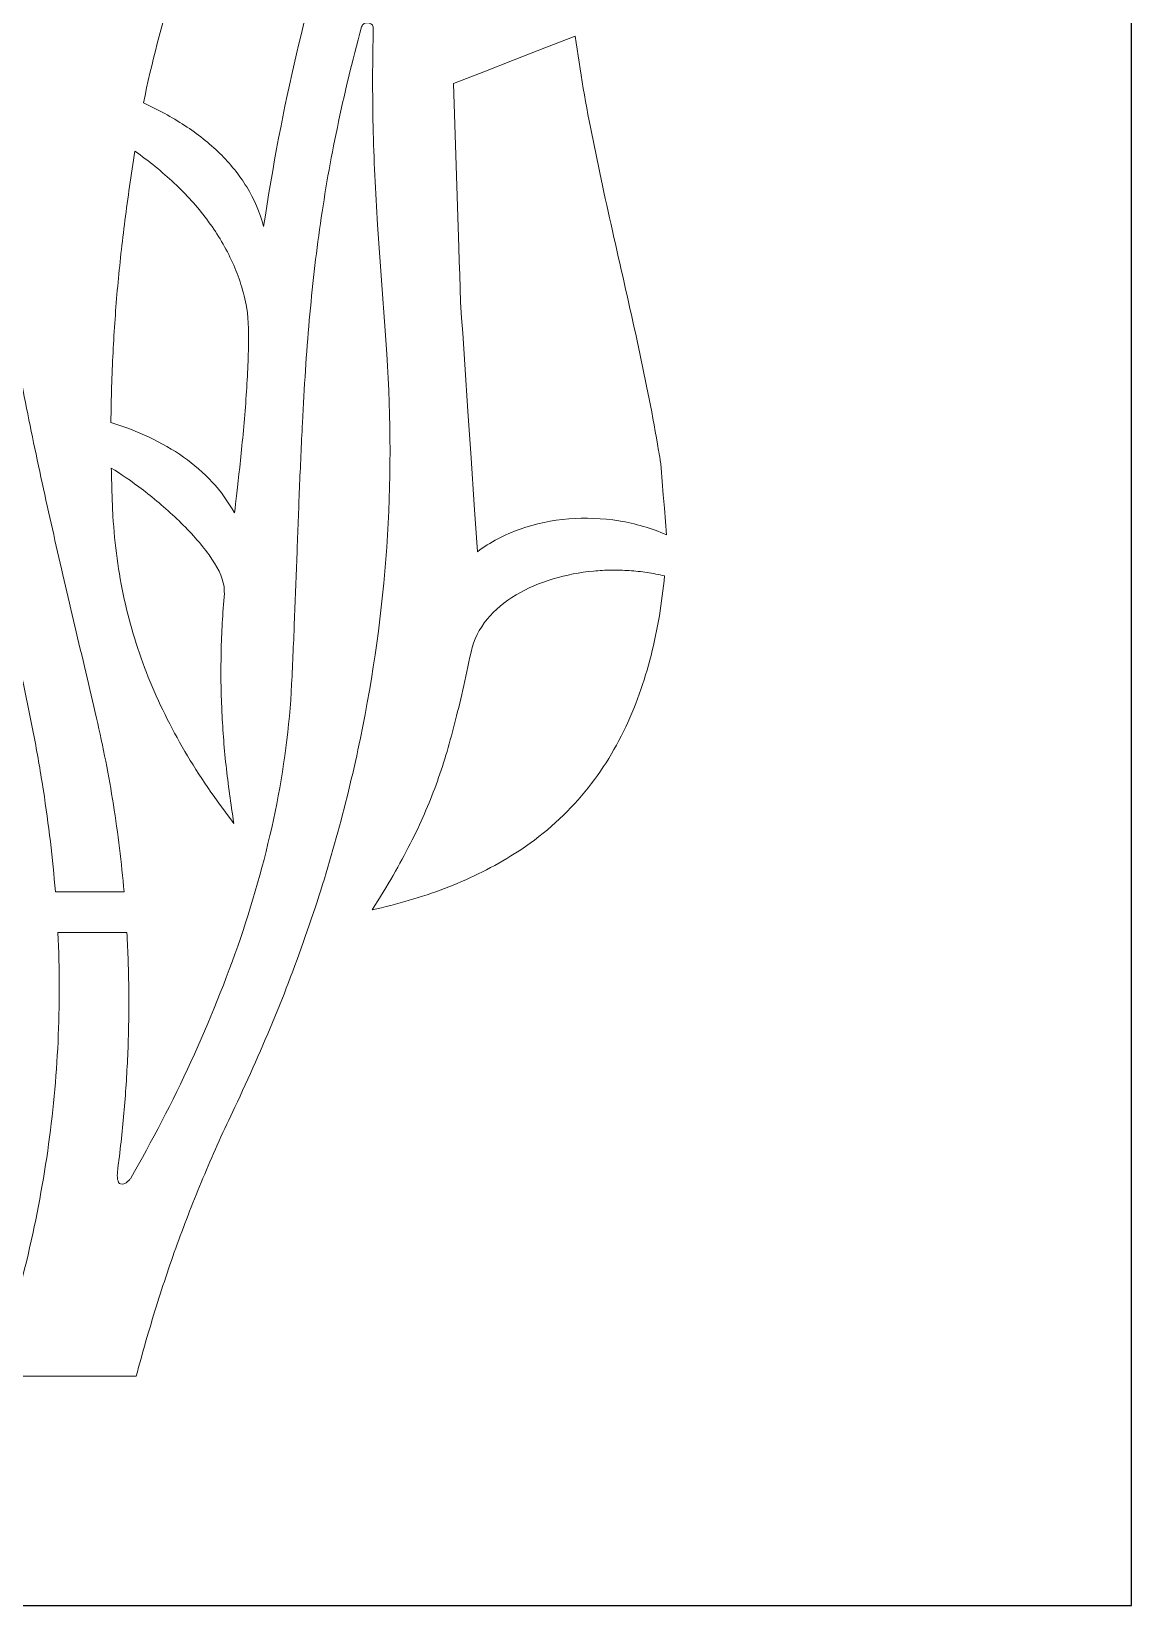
# Model space of a CAD drawing. Header units: inches. Extents: x 13 to 2107, y 1127 to 2787.
# Drawn here: x 1140.6 to 1274.8, y 1126.9 to 1319 of the extents above; entities that cross this region are included whole.
import ezdxf

# ---------------------------------------------------------------- set-up
doc = ezdxf.new("R2010")
doc.units = ezdxf.units.IN
doc.header["$MEASUREMENT"] = 0
doc.layers.add('Layer 1', color=7, linetype='Continuous')

# ---------------------------------------------------------------- blocks, each defined once
blk = doc.blocks.new('A$C7238d6d6')
at = {"layer": 'Layer 1', "lineweight": 9}
for points, knots in [([(127.95, 155.2), (129.62, 164.66), (132.12, 173.85), (135.34, 182.75), (135.34, 182.75), (138.57, 191.64), (142.52, 200.24), (147.09, 208.51), (147.09, 208.51), (151.65, 216.79), (156.82, 224.74), (162.49, 232.34), (162.49, 232.34), (168.16, 239.95), (174.32, 247.2), (180.87, 254.08), (180.87, 254.08), (178.48, 248.43), (176.59, 242.98), (175.1, 237.6), (175.1, 237.6), (173.62, 232.22), (172.53, 226.91), (171.76, 221.55), (171.76, 221.55), (170.99, 216.19), (170.53, 210.78), (170.29, 205.19), (170.29, 205.19), (170.06, 199.61), (170.04, 193.85), (170.15, 187.79), (170.15, 187.79), (170.15, 187.79), (167.74, 186.06), (167.74, 186.06), (167.74, 186.06), (167.74, 186.06), (165.33, 184.34), (165.33, 184.34), (165.33, 184.34), (165.33, 184.34), (162.91, 182.61), (162.91, 182.61), (162.91, 182.61), (162.91, 182.61), (160.5, 180.89), (160.5, 180.89), (160.5, 180.89), (160.69, 183.37), (160.91, 185.83), (161.15, 188.26), (161.15, 188.26), (161.39, 190.69), (161.65, 193.1), (161.94, 195.5), (161.94, 195.5), (162.23, 197.91), (162.54, 200.32), (162.88, 202.74), (162.88, 202.74), (163.22, 205.15), (163.59, 207.59), (163.99, 210.06), (163.99, 210.06), (163.99, 210.06), (164.27, 211.8), (164.27, 211.8), (164.27, 211.8), (164.27, 211.8), (164.55, 213.55), (164.55, 213.55), (164.55, 213.55), (164.55, 213.55), (164.83, 215.3), (164.83, 215.3), (164.83, 215.3), (164.83, 215.3), (165.12, 217.04), (165.12, 217.04), (165.12, 217.04), (165.15, 217.28), (165.07, 217.48), (164.91, 217.63), (164.91, 217.63), (164.76, 217.79), (164.53, 217.9), (164.28, 217.94), (164.28, 217.94), (164.02, 217.99), (163.74, 217.97), (163.49, 217.87), (163.49, 217.87), (163.24, 217.77), (163.01, 217.58), (162.86, 217.3), (162.86, 217.3), (159.67, 210.79), (156.9, 204.54), (154.47, 198.36), (154.47, 198.36), (152.04, 192.19), (149.95, 186.1), (148.15, 179.93), (148.15, 179.93), (146.34, 173.76), (144.82, 167.51), (143.51, 161), (143.51, 161), (142.2, 154.5), (141.11, 147.74), (140.17, 140.56), (140.17, 140.56), (139.79, 142.24), (139.21, 143.8), (138.45, 145.24), (138.45, 145.24), (137.7, 146.68), (136.77, 148.01), (135.71, 149.22), (135.71, 149.22), (134.64, 150.43), (133.44, 151.54), (132.14, 152.53), (132.14, 152.53), (130.83, 153.53), (129.43, 154.42), (127.95, 155.2)], [0, 0, 0, 0, 0.030303, 0.030303, 0.030303, 0.030303, 0.060606, 0.060606, 0.060606, 0.060606, 0.090909, 0.090909, 0.090909, 0.090909, 0.121212, 0.121212, 0.121212, 0.121212, 0.151515, 0.151515, 0.151515, 0.151515, 0.181818, 0.181818, 0.181818, 0.181818, 0.212121, 0.212121, 0.212121, 0.212121, 0.242424, 0.242424, 0.242424, 0.242424, 0.272727, 0.272727, 0.272727, 0.272727, 0.30303, 0.30303, 0.30303, 0.30303, 0.333333, 0.333333, 0.333333, 0.333333, 0.363636, 0.363636, 0.363636, 0.363636, 0.393939, 0.393939, 0.393939, 0.393939, 0.424242, 0.424242, 0.424242, 0.424242, 0.454545, 0.454545, 0.454545, 0.454545, 0.484848, 0.484848, 0.484848, 0.484848, 0.515152, 0.515152, 0.515152, 0.515152, 0.545455, 0.545455, 0.545455, 0.545455, 0.575758, 0.575758, 0.575758, 0.575758, 0.606061, 0.606061, 0.606061, 0.606061, 0.636364, 0.636364, 0.636364, 0.636364, 0.666667, 0.666667, 0.666667, 0.666667, 0.69697, 0.69697, 0.69697, 0.69697, 0.727273, 0.727273, 0.727273, 0.727273, 0.757576, 0.757576, 0.757576, 0.757576, 0.787879, 0.787879, 0.787879, 0.787879, 0.818182, 0.818182, 0.818182, 0.818182, 0.848485, 0.848485, 0.848485, 0.848485, 0.878788, 0.878788, 0.878788, 0.878788, 0.909091, 0.909091, 0.909091, 0.909091, 0.939394, 0.939394, 0.939394, 0.939394, 1, 1, 1, 1]), ([(151.33, 164.09), (151.28, 162.12), (151.26, 160.17), (151.26, 158.23), (151.26, 158.23), (151.26, 156.29), (151.27, 154.35), (151.31, 152.42), (151.31, 152.42), (151.35, 150.49), (151.41, 148.55), (151.48, 146.61), (151.48, 146.61), (151.56, 144.67), (151.65, 142.73), (151.77, 140.76), (151.77, 140.76), (151.77, 140.76), (152, 136.94), (152, 136.94), (152, 136.94), (152, 136.94), (152.23, 133.11), (152.23, 133.11), (152.23, 133.11), (152.23, 133.11), (152.46, 129.29), (152.46, 129.29), (152.46, 129.29), (152.46, 129.29), (152.69, 125.46), (152.69, 125.46), (152.69, 125.46), (153.15, 117.78), (153.14, 110.14), (152.69, 102.55), (152.69, 102.55), (152.24, 94.96), (151.34, 87.42), (150.02, 79.95), (150.02, 79.95), (148.7, 72.49), (146.96, 65.09), (144.82, 57.79), (144.82, 57.79), (142.68, 50.49), (140.14, 43.28), (137.23, 36.19), (137.23, 36.19), (136.13, 33.51), (135.12, 30.89), (134.18, 28.28), (134.18, 28.28), (133.23, 25.67), (132.36, 23.08), (131.54, 20.48), (131.54, 20.48), (130.73, 17.87), (129.97, 15.24), (129.25, 12.57), (129.25, 12.57), (128.53, 9.89), (127.86, 7.16), (127.22, 4.34), (127.22, 4.34), (127.22, 4.34), (123.59, 4.34), (123.59, 4.34), (123.59, 4.34), (123.59, 4.34), (119.97, 4.34), (119.97, 4.34), (119.97, 4.34), (119.97, 4.34), (116.35, 4.34), (116.35, 4.34), (116.35, 4.34), (116.35, 4.34), (112.73, 4.34), (112.73, 4.34), (112.73, 4.34), (114.03, 8.95), (115.13, 13.46), (116.04, 17.9), (116.04, 17.9), (116.96, 22.34), (117.67, 26.7), (118.21, 31.03), (118.21, 31.03), (118.74, 35.37), (119.09, 39.66), (119.26, 43.96), (119.26, 43.96), (119.43, 48.26), (119.43, 52.56), (119.25, 56.9), (119.25, 56.9), (119.25, 56.9), (126.27, 56.9), (126.27, 56.9), (126.27, 56.9), (126.38, 54.61), (126.44, 52.33), (126.46, 50.04), (126.46, 50.04), (126.48, 47.76), (126.45, 45.47), (126.38, 43.19), (126.38, 43.19), (126.3, 40.9), (126.19, 38.62), (126.03, 36.34), (126.03, 36.34), (125.86, 34.06), (125.66, 31.79), (125.41, 29.52), (125.41, 29.52), (125.39, 29.39), (125.36, 29.13), (125.33, 28.83), (125.33, 28.83), (125.3, 28.53), (125.28, 28.18), (125.3, 27.87), (125.3, 27.87), (125.32, 27.57), (125.38, 27.31), (125.51, 27.18), (125.51, 27.18), (125.65, 27.05), (125.86, 27.05), (126.18, 27.26), (126.18, 27.26), (126.23, 27.3), (126.27, 27.33), (126.31, 27.37), (126.31, 27.37), (126.35, 27.4), (126.39, 27.44), (126.42, 27.48), (126.42, 27.48), (126.45, 27.51), (126.48, 27.55), (126.52, 27.59), (126.52, 27.59), (126.55, 27.64), (126.58, 27.68), (126.62, 27.73), (126.62, 27.73), (128.82, 32.19), (130.9, 36.84), (132.78, 41.6), (132.78, 41.6), (134.66, 46.37), (136.36, 51.25), (137.81, 56.21), (137.81, 56.21), (139.25, 61.16), (140.45, 66.18), (141.34, 71.21), (141.34, 71.21), (142.23, 76.25), (142.81, 81.3), (143.02, 86.31), (143.02, 86.31), (143.13, 88.89), (143.23, 91.48), (143.31, 94.06), (143.31, 94.06), (143.4, 96.64), (143.48, 99.22), (143.57, 101.8), (143.57, 101.8), (143.65, 104.38), (143.73, 106.96), (143.82, 109.54), (143.82, 109.54), (143.91, 112.12), (144.01, 114.71), (144.12, 117.29), (144.12, 117.29), (144.3, 121.52), (144.52, 125.54), (144.82, 129.44), (144.82, 129.44), (145.11, 133.34), (145.48, 137.13), (145.95, 140.9), (145.95, 140.9), (146.41, 144.67), (146.97, 148.44), (147.67, 152.29), (147.67, 152.29), (148.36, 156.15), (149.17, 160.09), (150.14, 164.23), (150.14, 164.23), (150.18, 164.41), (150.28, 164.53), (150.4, 164.6), (150.4, 164.6), (150.52, 164.67), (150.66, 164.7), (150.8, 164.68), (150.8, 164.68), (150.94, 164.67), (151.08, 164.6), (151.17, 164.5), (151.17, 164.5), (151.27, 164.4), (151.33, 164.26), (151.33, 164.09)], [0, 0, 0, 0, 0.018519, 0.018519, 0.018519, 0.018519, 0.037037, 0.037037, 0.037037, 0.037037, 0.055556, 0.055556, 0.055556, 0.055556, 0.074074, 0.074074, 0.074074, 0.074074, 0.092593, 0.092593, 0.092593, 0.092593, 0.111111, 0.111111, 0.111111, 0.111111, 0.12963, 0.12963, 0.12963, 0.12963, 0.148148, 0.148148, 0.148148, 0.148148, 0.166667, 0.166667, 0.166667, 0.166667, 0.185185, 0.185185, 0.185185, 0.185185, 0.203704, 0.203704, 0.203704, 0.203704, 0.222222, 0.222222, 0.222222, 0.222222, 0.240741, 0.240741, 0.240741, 0.240741, 0.259259, 0.259259, 0.259259, 0.259259, 0.277778, 0.277778, 0.277778, 0.277778, 0.296296, 0.296296, 0.296296, 0.296296, 0.314815, 0.314815, 0.314815, 0.314815, 0.333333, 0.333333, 0.333333, 0.333333, 0.351852, 0.351852, 0.351852, 0.351852, 0.37037, 0.37037, 0.37037, 0.37037, 0.388889, 0.388889, 0.388889, 0.388889, 0.407407, 0.407407, 0.407407, 0.407407, 0.425926, 0.425926, 0.425926, 0.425926, 0.444444, 0.444444, 0.444444, 0.444444, 0.462963, 0.462963, 0.462963, 0.462963, 0.481481, 0.481481, 0.481481, 0.481481, 0.5, 0.5, 0.5, 0.5, 0.518519, 0.518519, 0.518519, 0.518519, 0.537037, 0.537037, 0.537037, 0.537037, 0.555556, 0.555556, 0.555556, 0.555556, 0.574074, 0.574074, 0.574074, 0.574074, 0.592593, 0.592593, 0.592593, 0.592593, 0.611111, 0.611111, 0.611111, 0.611111, 0.62963, 0.62963, 0.62963, 0.62963, 0.648148, 0.648148, 0.648148, 0.648148, 0.666667, 0.666667, 0.666667, 0.666667, 0.685185, 0.685185, 0.685185, 0.685185, 0.703704, 0.703704, 0.703704, 0.703704, 0.722222, 0.722222, 0.722222, 0.722222, 0.740741, 0.740741, 0.740741, 0.740741, 0.759259, 0.759259, 0.759259, 0.759259, 0.777778, 0.777778, 0.777778, 0.777778, 0.796296, 0.796296, 0.796296, 0.796296, 0.814815, 0.814815, 0.814815, 0.814815, 0.833333, 0.833333, 0.833333, 0.833333, 0.851852, 0.851852, 0.851852, 0.851852, 0.87037, 0.87037, 0.87037, 0.87037, 0.888889, 0.888889, 0.888889, 0.888889, 0.907407, 0.907407, 0.907407, 0.907407, 0.925926, 0.925926, 0.925926, 0.925926, 0.944444, 0.944444, 0.944444, 0.944444, 0.962963, 0.962963, 0.962963, 0.962963, 1, 1, 1, 1]), ([(159.49, 157.5), (159.49, 157.5), (162.58, 158.9), (162.58, 158.9), (162.58, 158.9), (162.58, 158.9), (165.67, 160.31), (165.67, 160.31), (165.67, 160.31), (165.67, 160.31), (168.76, 161.71), (168.76, 161.71), (168.76, 161.71), (168.76, 161.71), (171.86, 163.11), (171.86, 163.11), (171.86, 163.11), (172.35, 158.98), (172.97, 154.87), (173.68, 150.77), (173.68, 150.77), (174.38, 146.67), (175.16, 142.59), (175.95, 138.5), (175.95, 138.5), (176.74, 134.42), (177.55, 130.34), (178.3, 126.26), (178.3, 126.26), (179.06, 122.17), (179.76, 118.08), (180.35, 113.98), (180.35, 113.98), (180.37, 113.85), (180.39, 113.73), (180.41, 113.6), (180.41, 113.6), (180.43, 113.47), (180.45, 113.34), (180.46, 113.22), (180.46, 113.22), (180.48, 113.09), (180.5, 112.96), (180.52, 112.83), (180.52, 112.83), (180.54, 112.71), (180.56, 112.58), (180.57, 112.45), (180.57, 112.45), (180.57, 112.45), (180.61, 111.92), (180.61, 111.92), (180.61, 111.92), (180.61, 111.92), (180.64, 111.4), (180.64, 111.4), (180.64, 111.4), (180.64, 111.4), (180.68, 110.87), (180.68, 110.87), (180.68, 110.87), (180.68, 110.87), (180.71, 110.34), (180.71, 110.34), (180.71, 110.34), (180.71, 110.34), (180.82, 108.76), (180.82, 108.76), (180.82, 108.76), (180.82, 108.76), (180.93, 107.18), (180.93, 107.18), (180.93, 107.18), (180.93, 107.18), (181.04, 105.6), (181.04, 105.6), (181.04, 105.6), (181.04, 105.6), (181.14, 104.02), (181.14, 104.02), (181.14, 104.02), (179.62, 104.81), (177.99, 105.36), (176.31, 105.68), (176.31, 105.68), (174.63, 105.99), (172.9, 106.07), (171.21, 105.91), (171.21, 105.91), (169.51, 105.75), (167.84, 105.35), (166.26, 104.7), (166.26, 104.7), (164.69, 104.05), (163.22, 103.16), (161.91, 102.02), (161.91, 102.02), (161.91, 102.02), (161.59, 107.56), (161.59, 107.56), (161.59, 107.56), (161.59, 107.56), (161.27, 113.11), (161.27, 113.11), (161.27, 113.11), (161.27, 113.11), (160.95, 118.66), (160.95, 118.66), (160.95, 118.66), (160.95, 118.66), (160.63, 124.2), (160.63, 124.2), (160.63, 124.2), (160.63, 124.2), (160.52, 126.05), (160.52, 126.05), (160.52, 126.05), (160.52, 126.05), (160.42, 127.9), (160.42, 127.9), (160.42, 127.9), (160.42, 127.9), (160.31, 129.75), (160.31, 129.75), (160.31, 129.75), (160.31, 129.75), (160.21, 131.6), (160.21, 131.6), (160.21, 131.6), (160.21, 131.6), (160.16, 133.22), (160.16, 133.22), (160.16, 133.22), (160.16, 133.22), (160.12, 134.84), (160.12, 134.84), (160.12, 134.84), (160.12, 134.84), (160.07, 136.46), (160.07, 136.46), (160.07, 136.46), (160.07, 136.46), (160.03, 138.07), (160.03, 138.07), (160.03, 138.07), (160.03, 138.07), (159.89, 142.93), (159.89, 142.93), (159.89, 142.93), (159.89, 142.93), (159.76, 147.79), (159.76, 147.79), (159.76, 147.79), (159.76, 147.79), (159.62, 152.64), (159.62, 152.64), (159.62, 152.64), (159.62, 152.64), (159.49, 157.5), (159.49, 157.5)], [0, 0, 0, 0, 0.02439, 0.02439, 0.02439, 0.02439, 0.04878, 0.04878, 0.04878, 0.04878, 0.073171, 0.073171, 0.073171, 0.073171, 0.097561, 0.097561, 0.097561, 0.097561, 0.121951, 0.121951, 0.121951, 0.121951, 0.146341, 0.146341, 0.146341, 0.146341, 0.170732, 0.170732, 0.170732, 0.170732, 0.195122, 0.195122, 0.195122, 0.195122, 0.219512, 0.219512, 0.219512, 0.219512, 0.243902, 0.243902, 0.243902, 0.243902, 0.268293, 0.268293, 0.268293, 0.268293, 0.292683, 0.292683, 0.292683, 0.292683, 0.317073, 0.317073, 0.317073, 0.317073, 0.341463, 0.341463, 0.341463, 0.341463, 0.365854, 0.365854, 0.365854, 0.365854, 0.390244, 0.390244, 0.390244, 0.390244, 0.414634, 0.414634, 0.414634, 0.414634, 0.439024, 0.439024, 0.439024, 0.439024, 0.463415, 0.463415, 0.463415, 0.463415, 0.487805, 0.487805, 0.487805, 0.487805, 0.512195, 0.512195, 0.512195, 0.512195, 0.536585, 0.536585, 0.536585, 0.536585, 0.560976, 0.560976, 0.560976, 0.560976, 0.585366, 0.585366, 0.585366, 0.585366, 0.609756, 0.609756, 0.609756, 0.609756, 0.634146, 0.634146, 0.634146, 0.634146, 0.658537, 0.658537, 0.658537, 0.658537, 0.682927, 0.682927, 0.682927, 0.682927, 0.707317, 0.707317, 0.707317, 0.707317, 0.731707, 0.731707, 0.731707, 0.731707, 0.756098, 0.756098, 0.756098, 0.756098, 0.780488, 0.780488, 0.780488, 0.780488, 0.804878, 0.804878, 0.804878, 0.804878, 0.829268, 0.829268, 0.829268, 0.829268, 0.853659, 0.853659, 0.853659, 0.853659, 0.878049, 0.878049, 0.878049, 0.878049, 0.902439, 0.902439, 0.902439, 0.902439, 0.926829, 0.926829, 0.926829, 0.926829, 0.95122, 0.95122, 0.95122, 0.95122, 1, 1, 1, 1]), ([(127.07, 149.5), (128.51, 148.31), (129.85, 147.04), (131.08, 145.7), (131.08, 145.7), (132.3, 144.35), (133.42, 142.92), (134.39, 141.41), (134.39, 141.41), (135.37, 139.9), (136.2, 138.3), (136.88, 136.61), (136.88, 136.61), (137.56, 134.93), (138.07, 133.16), (138.4, 131.29), (138.4, 131.29), (138.6, 130.14), (138.66, 128.35), (138.63, 126.23), (138.63, 126.23), (138.6, 124.1), (138.48, 121.64), (138.32, 119.17), (138.32, 119.17), (138.15, 116.7), (137.94, 114.2), (137.74, 112.01), (137.74, 112.01), (137.54, 109.81), (137.35, 107.91), (137.21, 106.62), (137.21, 106.62), (136.58, 107.95), (135.82, 109.17), (134.95, 110.27), (134.95, 110.27), (134.08, 111.37), (133.09, 112.36), (132.02, 113.24), (132.02, 113.24), (130.94, 114.13), (129.78, 114.9), (128.54, 115.58), (128.54, 115.58), (127.3, 116.27), (126, 116.85), (124.64, 117.34), (124.64, 117.34), (124.67, 120.23), (124.74, 122.97), (124.86, 125.63), (124.86, 125.63), (124.97, 128.3), (125.13, 130.88), (125.33, 133.47), (125.33, 133.47), (125.53, 136.05), (125.78, 138.63), (126.07, 141.28), (126.07, 141.28), (126.36, 143.93), (126.69, 146.64), (127.07, 149.5)], [0, 0, 0, 0, 0.058824, 0.058824, 0.058824, 0.058824, 0.117647, 0.117647, 0.117647, 0.117647, 0.176471, 0.176471, 0.176471, 0.176471, 0.235294, 0.235294, 0.235294, 0.235294, 0.294118, 0.294118, 0.294118, 0.294118, 0.352941, 0.352941, 0.352941, 0.352941, 0.411765, 0.411765, 0.411765, 0.411765, 0.470588, 0.470588, 0.470588, 0.470588, 0.529412, 0.529412, 0.529412, 0.529412, 0.588235, 0.588235, 0.588235, 0.588235, 0.647059, 0.647059, 0.647059, 0.647059, 0.705882, 0.705882, 0.705882, 0.705882, 0.764706, 0.764706, 0.764706, 0.764706, 0.823529, 0.823529, 0.823529, 0.823529, 0.882353, 0.882353, 0.882353, 0.882353, 1, 1, 1, 1]), ([(116.78, 114.94), (117.43, 111.3), (118.11, 107.67), (118.82, 104.05), (118.82, 104.05), (119.52, 100.43), (120.25, 96.82), (120.98, 93.19), (120.98, 93.19), (121.71, 89.57), (122.45, 85.95), (123.18, 82.31), (123.18, 82.31), (123.51, 80.61), (123.83, 78.91), (124.11, 77.2), (124.11, 77.2), (124.4, 75.49), (124.66, 73.78), (124.89, 72.06), (124.89, 72.06), (125.12, 70.35), (125.33, 68.63), (125.51, 66.9), (125.51, 66.9), (125.69, 65.18), (125.85, 63.45), (125.98, 61.72), (125.98, 61.72), (125.98, 61.72), (118.99, 61.72), (118.99, 61.72), (118.99, 61.72), (118.85, 63.7), (118.68, 65.68), (118.48, 67.68), (118.48, 67.68), (118.28, 69.68), (118.04, 71.7), (117.77, 73.73), (117.77, 73.73), (117.5, 75.76), (117.2, 77.81), (116.87, 79.88), (116.87, 79.88), (116.53, 81.95), (116.17, 84.04), (115.77, 86.15), (115.77, 86.15), (115.73, 86.38), (115.68, 86.61), (115.64, 86.85), (115.64, 86.85), (115.59, 87.08), (115.55, 87.31), (115.51, 87.54), (115.51, 87.54), (115.46, 87.78), (115.42, 88.01), (115.38, 88.24), (115.38, 88.24), (115.33, 88.48), (115.29, 88.71), (115.23, 88.94), (115.23, 88.94), (115.23, 88.94), (114.69, 91.25), (114.69, 91.25), (114.69, 91.25), (114.69, 91.25), (114.15, 93.56), (114.15, 93.56), (114.15, 93.56), (114.15, 93.56), (113.62, 95.87), (113.62, 95.87), (113.62, 95.87), (113.62, 95.87), (113.08, 98.18), (113.08, 98.18), (113.08, 98.18), (113.08, 98.18), (111.46, 105.11), (111.46, 105.11), (111.46, 105.11), (111.46, 105.11), (109.85, 112.04), (109.85, 112.04), (109.85, 112.04), (109.85, 112.04), (108.23, 118.97), (108.23, 118.97), (108.23, 118.97), (108.23, 118.97), (106.62, 125.89), (106.62, 125.89), (106.62, 125.89), (106.62, 125.89), (114.95, 125.89), (114.95, 125.89), (114.95, 125.89), (115.51, 122.22), (116.13, 118.57), (116.78, 114.94)], [0, 0, 0, 0, 0.037037, 0.037037, 0.037037, 0.037037, 0.074074, 0.074074, 0.074074, 0.074074, 0.111111, 0.111111, 0.111111, 0.111111, 0.148148, 0.148148, 0.148148, 0.148148, 0.185185, 0.185185, 0.185185, 0.185185, 0.222222, 0.222222, 0.222222, 0.222222, 0.259259, 0.259259, 0.259259, 0.259259, 0.296296, 0.296296, 0.296296, 0.296296, 0.333333, 0.333333, 0.333333, 0.333333, 0.37037, 0.37037, 0.37037, 0.37037, 0.407407, 0.407407, 0.407407, 0.407407, 0.444444, 0.444444, 0.444444, 0.444444, 0.481481, 0.481481, 0.481481, 0.481481, 0.518519, 0.518519, 0.518519, 0.518519, 0.555556, 0.555556, 0.555556, 0.555556, 0.592593, 0.592593, 0.592593, 0.592593, 0.62963, 0.62963, 0.62963, 0.62963, 0.666667, 0.666667, 0.666667, 0.666667, 0.703704, 0.703704, 0.703704, 0.703704, 0.740741, 0.740741, 0.740741, 0.740741, 0.777778, 0.777778, 0.777778, 0.777778, 0.814815, 0.814815, 0.814815, 0.814815, 0.851852, 0.851852, 0.851852, 0.851852, 0.888889, 0.888889, 0.888889, 0.888889, 0.925926, 0.925926, 0.925926, 0.925926, 1, 1, 1, 1]), ([(136.15, 97.9), (136.15, 97.9), (136.16, 97.69), (136.16, 97.69), (136.16, 97.69), (136.16, 97.69), (136.16, 97.48), (136.16, 97.48), (136.16, 97.48), (136.16, 97.48), (136.17, 97.28), (136.17, 97.28), (136.17, 97.28), (136.17, 97.28), (136.18, 97.07), (136.18, 97.07), (136.18, 97.07), (136, 94.71), (135.9, 92.42), (135.85, 90.16), (135.85, 90.16), (135.81, 87.89), (135.83, 85.66), (135.91, 83.43), (135.91, 83.43), (136, 81.2), (136.14, 78.97), (136.35, 76.71), (136.35, 76.71), (136.56, 74.46), (136.83, 72.18), (137.15, 69.84), (137.15, 69.84), (135.28, 72.66), (133.62, 75.49), (132.16, 78.37), (132.16, 78.37), (130.71, 81.24), (129.47, 84.17), (128.44, 87.16), (128.44, 87.16), (127.42, 90.16), (126.6, 93.23), (126, 96.4), (126, 96.4), (125.4, 99.56), (125.02, 102.83), (124.85, 106.22), (124.85, 106.22), (124.82, 106.7), (124.8, 107.17), (124.79, 107.65), (124.79, 107.65), (124.77, 108.12), (124.76, 108.6), (124.74, 109.08), (124.74, 109.08), (124.73, 109.55), (124.72, 110.03), (124.71, 110.5), (124.71, 110.5), (124.7, 110.98), (124.69, 111.45), (124.68, 111.93), (124.68, 111.93), (125.6, 111.3), (126.74, 110.39), (127.94, 109.31), (127.94, 109.31), (129.14, 108.23), (130.4, 106.98), (131.57, 105.67), (131.57, 105.67), (132.73, 104.35), (133.8, 102.98), (134.62, 101.65), (134.62, 101.65), (135.44, 100.32), (136, 99.03), (136.15, 97.9)], [0, 0, 0, 0, 0.047619, 0.047619, 0.047619, 0.047619, 0.095238, 0.095238, 0.095238, 0.095238, 0.142857, 0.142857, 0.142857, 0.142857, 0.190476, 0.190476, 0.190476, 0.190476, 0.238095, 0.238095, 0.238095, 0.238095, 0.285714, 0.285714, 0.285714, 0.285714, 0.333333, 0.333333, 0.333333, 0.333333, 0.380952, 0.380952, 0.380952, 0.380952, 0.428571, 0.428571, 0.428571, 0.428571, 0.47619, 0.47619, 0.47619, 0.47619, 0.52381, 0.52381, 0.52381, 0.52381, 0.571429, 0.571429, 0.571429, 0.571429, 0.619048, 0.619048, 0.619048, 0.619048, 0.666667, 0.666667, 0.666667, 0.666667, 0.714286, 0.714286, 0.714286, 0.714286, 0.761905, 0.761905, 0.761905, 0.761905, 0.809524, 0.809524, 0.809524, 0.809524, 0.857143, 0.857143, 0.857143, 0.857143, 0.904762, 0.904762, 0.904762, 0.904762, 1, 1, 1, 1]), ([(161.27, 90.14), (161.54, 91.6), (162.11, 92.89), (162.9, 94.02), (162.9, 94.02), (163.69, 95.14), (164.7, 96.1), (165.85, 96.9), (165.85, 96.9), (167, 97.7), (168.28, 98.33), (169.62, 98.8), (169.62, 98.8), (170.96, 99.27), (172.35, 99.58), (173.72, 99.73), (173.72, 99.73), (174.32, 99.8), (174.93, 99.83), (175.54, 99.84), (175.54, 99.84), (176.15, 99.85), (176.76, 99.83), (177.36, 99.79), (177.36, 99.79), (177.97, 99.74), (178.58, 99.66), (179.18, 99.56), (179.18, 99.56), (179.77, 99.45), (180.37, 99.32), (180.95, 99.16), (180.95, 99.16), (180.69, 96.01), (180.26, 92.84), (179.58, 89.74), (179.58, 89.74), (178.91, 86.64), (177.99, 83.6), (176.78, 80.72), (176.78, 80.72), (175.56, 77.83), (174.04, 75.1), (172.15, 72.62), (172.15, 72.62), (170.27, 70.13), (168.02, 67.89), (165.33, 65.98), (165.33, 65.98), (164.24, 65.19), (163.13, 64.49), (162.01, 63.85), (162.01, 63.85), (160.88, 63.21), (159.74, 62.64), (158.57, 62.12), (158.57, 62.12), (157.4, 61.6), (156.21, 61.14), (154.98, 60.72), (154.98, 60.72), (153.76, 60.3), (152.5, 59.92), (151.21, 59.58), (151.21, 59.58), (152.77, 62.45), (154.04, 65.01), (155.09, 67.42), (155.09, 67.42), (156.14, 69.83), (156.99, 72.1), (157.71, 74.41), (157.71, 74.41), (158.43, 76.71), (159.03, 79.06), (159.59, 81.62), (159.59, 81.62), (160.16, 84.18), (160.69, 86.96), (161.27, 90.14)], [0, 0, 0, 0, 0.047619, 0.047619, 0.047619, 0.047619, 0.095238, 0.095238, 0.095238, 0.095238, 0.142857, 0.142857, 0.142857, 0.142857, 0.190476, 0.190476, 0.190476, 0.190476, 0.238095, 0.238095, 0.238095, 0.238095, 0.285714, 0.285714, 0.285714, 0.285714, 0.333333, 0.333333, 0.333333, 0.333333, 0.380952, 0.380952, 0.380952, 0.380952, 0.428571, 0.428571, 0.428571, 0.428571, 0.47619, 0.47619, 0.47619, 0.47619, 0.52381, 0.52381, 0.52381, 0.52381, 0.571429, 0.571429, 0.571429, 0.571429, 0.619048, 0.619048, 0.619048, 0.619048, 0.666667, 0.666667, 0.666667, 0.666667, 0.714286, 0.714286, 0.714286, 0.714286, 0.761905, 0.761905, 0.761905, 0.761905, 0.809524, 0.809524, 0.809524, 0.809524, 0.857143, 0.857143, 0.857143, 0.857143, 0.904762, 0.904762, 0.904762, 0.904762, 1, 1, 1, 1])]:
    blk.add_open_spline(points, degree=3, knots=knots, dxfattribs=at)

msp = doc.modelspace()

# ---------------------------------------------------------------- linework, layer by layer
for p, q in [((1274.82, 1126.94), (1274.82, 1841.94)), ((974.82, 1126.94), (1274.82, 1126.94))]:
    msp.add_line(p, q)

# ---------------------------------------------------------------- block references
at = {"xscale": 1.199999999999999, "yscale": 1.03}
msp.add_blockref('A$C7238d6d6', (1000.68, 1150.47), dxfattribs=at)

doc.saveas('drawing.dxf')
